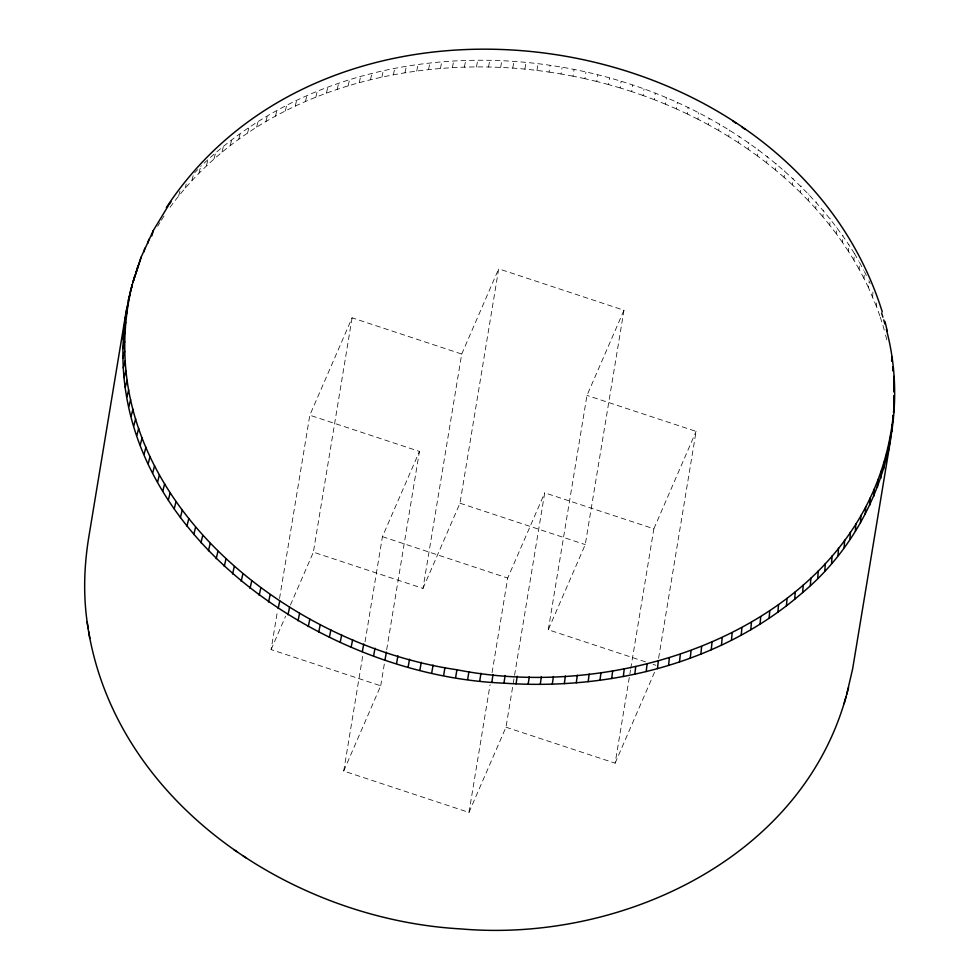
<?xml version="1.0" encoding="UTF-8"?>
<svg xmlns="http://www.w3.org/2000/svg" width="979" height="979" viewBox="0 0 979 979"><rect width="100%" height="100%" fill="white"/><g stroke="black" fill="none" stroke-linecap="round" stroke-linejoin="round"><path stroke-width="0.73" stroke-dasharray="4.89 3.67" d="M879.852 315.874L876.425 306.39L876.694 302.278M876.425 306.39L868.483 287.642L868.85 282.185M872.632 296.98L872.987 291.509M868.483 287.642L863.967 278.391L864.433 271.587L866.366 275.54M863.967 278.391L859.109 269.237L859.586 262.458L863.747 270.29M859.109 269.237L853.908 260.181L854.386 253.426C722.086 41.387 382.691 -8.689 200.732 166.406M853.908 260.181L848.365 251.248L848.854 244.505M848.365 251.248L842.478 242.437L842.98 235.706M842.478 242.437L836.274 233.761L836.788 227.042M836.274 233.761L829.739 225.219L830.265 218.525M829.739 225.219L822.886 216.824L823.425 210.142M822.886 216.824L815.715 208.588L816.278 201.919M815.715 208.588L808.25 200.524L808.825 193.866M808.25 200.524L800.492 192.618L801.079 185.986M800.492 192.618L792.439 184.909L793.039 178.288M792.439 184.909L784.106 177.37L784.73 170.774M784.106 177.37L775.503 170.04L776.139 163.456M775.503 170.04L766.643 162.906L767.291 156.334M766.643 162.906L757.513 155.991L758.187 149.432M757.513 155.991L748.152 149.285L748.837 142.738M748.152 149.285L738.545 142.812L739.255 136.265M738.545 142.812L728.719 136.558L729.441 130.036M728.719 136.558L718.672 130.537L719.418 124.027M718.672 130.537L708.417 124.774L709.175 118.263M708.417 124.774L697.954 119.242L698.749 112.756M697.954 119.242L687.319 113.968L688.127 107.494M687.319 113.968L676.501 108.963L677.333 102.489M676.501 108.963L665.512 104.202L666.369 97.741M665.512 104.202L654.376 99.723L655.245 93.274M654.376 99.723L643.093 95.514L643.986 89.065M643.093 95.514L631.675 91.585L632.593 85.149M631.675 91.585L620.148 87.926L621.078 81.502M620.148 87.926L608.497 84.561L609.452 78.136M608.497 84.561L596.749 81.477L597.728 75.053M596.749 81.477L584.916 78.687L585.919 72.275M584.916 78.687L573.009 76.178L574.037 69.778M630.77 668.522L653.862 528.795L544.716 492.829L505.984 727.201L468.978 812.435L343.715 771.036L380.709 685.789L271.097 649.591L277.546 610.529M279.529 598.512L309.817 415.218L352.097 317.808L461.709 354.055L422.989 588.428L313.378 552.168L352.097 317.808M343.715 771.036L362.817 655.343M365.057 641.82L382.434 536.663L419.44 451.417L309.817 415.218M380.709 685.789L384.686 661.755M386.668 649.738L419.44 451.417M422.989 588.428L459.983 503.206L498.703 268.833L623.978 310.245L585.258 544.605L548.277 629.766L645.871 661.975M573.009 76.178L561.028 73.976L562.081 67.575M468.978 812.435L490.075 684.737M492.058 672.72L507.697 578.063L544.716 492.829M548.277 629.766L586.996 395.394L623.978 310.245M505.984 727.201L615.13 763.167L630.525 670.015M658.598 658.255L696.081 431.396L586.996 395.394M170.077 207.279C254.858 91.194 412.012 51.581 549.011 72.079L550.088 65.679M536.945 70.464L538.046 64.076M524.842 69.166L525.968 62.766M512.739 68.163L513.889 61.775M500.624 67.465L501.799 61.077M488.521 67.074L489.708 60.674M476.43 66.976L477.654 60.588M464.376 67.196L465.625 60.808M452.359 67.71L453.632 61.322M440.403 68.53L441.7 62.142M428.521 69.656L429.83 63.268M416.711 71.088L418.045 64.687M404.988 72.813L406.346 66.413M393.362 74.845L394.745 68.444M381.859 77.17L383.266 70.757M370.478 79.788L371.91 73.376M359.232 82.701L360.688 76.276M348.145 85.895L349.613 79.47M337.204 89.383L338.697 82.946M326.435 93.152L327.941 86.715M315.838 97.202L317.38 90.753M305.436 101.522L306.99 95.061M295.242 106.111L296.821 99.65M285.256 110.97L286.847 104.496M275.478 116.085L277.094 109.611M265.945 121.469L267.573 114.971M256.645 127.086L258.285 120.588M247.589 132.96L249.253 126.45M238.79 139.079L240.479 132.544M230.261 145.418L231.962 138.883M222.013 151.99L223.726 145.443M214.034 158.782L215.772 152.222M206.361 165.794L208.111 159.21M198.97 173.002L200.389 167.727M191.896 180.417L193.671 173.809M185.129 188.029L186.206 184.052M178.68 195.824L180.124 190.501M271.097 649.591L285.587 616.195M290.42 605.059L313.378 552.168M461.709 354.055L498.703 268.833M653.862 528.795L696.081 431.396M615.13 763.167L654.939 671.337M157.668 226.271L159.858 222.649M161.315 220.226L164.435 215.49M194.686 172.757L197.709 169.587M549.011 72.079L561.028 73.976M653.054 664.349L655.918 665.292M459.983 503.206L585.258 544.605M382.434 536.663L507.697 578.063M854.386 253.426L858.84 261.16M868.936 280.826L870.123 283.482M880.292 317.233L882.483 324.049M882.923 325.42L884.845 332.273M885.616 335.014L887.268 341.891"/><path stroke-width="1.47" d="M886.362 329.47C911.694 423.968 877.576 529.81 802.658 592.528C721.609 663.334 609.721 690.587 503.952 683.158C306.194 675.253 72.997 504.54 132.3 284.608L128.188 300.81M892.909 421.998L893.313 414.912C872.032 617.541 634.502 705.1 456.924 669.758C280.936 644.133 90.166 488.962 130.085 293.957M894.341 395.7L893.619 412.379L894.023 405.318M892.811 370.882L893.056 366.697M888.504 450.511L888.92 443.377M893.864 376.377L893.827 391.686M890.768 433.942L890.352 441.064L852.66 668.755L846.7 694.392M893.974 391.661L894.292 386.044M891.82 431.555L892.224 424.458M880.733 478.364L881.161 471.168M883.694 469.161L884.123 461.99M891.612 361.202L891.857 357.017M886.289 459.873L886.705 452.726M873.709 496.439L874.161 489.206M877.404 487.456L877.845 480.248M869.658 505.299L870.111 498.054M860.48 522.639L860.957 515.358M865.252 514.036L865.705 506.767M855.377 531.083L855.854 523.789M849.919 539.392L850.408 532.074M838.012 555.497L838.526 548.154M844.131 547.53L844.632 540.2M831.563 563.292L832.089 555.925M824.795 570.892L825.334 563.525M817.722 578.308L818.273 570.916M810.331 585.528L810.906 578.124M802.658 592.528L803.233 585.112M794.679 599.319L795.278 591.891M786.431 605.891L787.043 598.45M777.901 612.242L778.525 604.789M769.102 618.349L769.751 610.884M760.047 624.223L760.72 616.746M750.746 629.852L751.431 622.363M741.213 635.224L741.911 627.723M731.448 640.352L732.157 632.838M721.45 645.21L722.196 637.684M711.256 649.799L712.014 642.273M700.854 654.119L701.637 646.581M690.256 658.169L691.064 650.619M679.487 661.939L680.319 654.388M668.547 665.414L669.391 657.864M657.46 668.62L658.316 661.058M646.213 671.533L647.095 663.958M634.833 674.152L635.738 666.577M623.329 676.477L624.259 668.89M611.704 678.496L612.658 670.921M599.992 680.234L600.959 672.646M588.171 681.653L589.174 674.066M576.288 682.779L577.316 675.192M564.332 683.611L565.372 676.012M552.315 684.125L553.392 676.526M540.261 684.333L541.363 676.746M528.17 684.248L529.296 676.648M516.068 683.856L517.206 676.256M503.952 683.158L505.115 675.559M491.85 682.155L493.037 674.555M479.747 680.846L480.97 673.258M467.681 679.242L468.929 671.655M455.663 677.333L456.924 669.758M443.683 675.131L444.968 667.556M431.776 672.634L433.085 665.059M419.942 669.844L421.276 662.269M408.194 666.76L409.552 659.197M396.556 663.395L397.927 655.832M385.016 659.736L386.411 652.185M373.599 655.808L375.018 648.257M362.316 651.586L363.76 644.06M351.18 647.107L352.648 639.581M340.19 642.359L341.683 634.845M329.372 637.341L330.89 629.84M318.738 632.067L320.268 624.578M308.287 626.548L309.829 619.071M298.02 620.772L299.598 613.307M287.973 614.763L289.564 607.298M278.146 608.51L279.749 601.057M268.54 602.024L270.167 594.596M259.178 595.33L260.818 587.902M250.049 588.403L251.713 581M241.189 581.269L242.865 573.878M232.586 573.939L234.275 566.56M224.252 566.413L225.965 559.046M216.2 558.691L217.925 551.348M208.441 550.798L210.179 543.467M200.976 542.721L202.726 535.403M193.805 534.485L195.58 527.192M186.965 526.102L188.739 518.809M180.417 517.561L182.216 510.292M174.213 508.872L176.024 501.627M168.327 500.061L170.15 492.829M162.783 491.128L164.619 483.907M157.582 482.084L159.418 474.876M152.724 472.93L154.572 465.747M148.208 463.679L150.068 456.508M144.06 454.342L145.932 447.195M140.266 444.919L142.139 437.797M136.84 435.435L138.724 428.337M133.768 425.902L135.665 418.804M131.076 416.308L132.973 409.234M126.805 397.009L128.714 389.985M128.763 406.677L130.66 399.628M125.239 387.329L127.148 380.317M123.232 367.933L125.141 360.957M124.052 377.637L125.961 370.637M123.073 338.93L124.994 332.016M151.818 235.939L153.299 230.554L168.596 205.26M122.754 348.573L124.663 341.634M122.803 358.253L124.712 351.29M141.16 257.085L132.997 282.148L141.16 257.085L153.299 230.554M135.959 272.957L137.843 266.166M128.249 303.392L126.34 310.245L88.648 537.936C83.839 567.93 83.019 598.781 88.232 628.787M124.871 319.754L126.78 312.876M143.729 252.178L144.855 248.128M123.782 329.323L125.691 322.421M147.78 243.318L148.894 239.28M87.143 621.983C111.704 800.32 290.188 919.465 461.072 928.924C619.585 942.716 800.908 859.501 846.003 696.852M130.403 291.436L134.882 275.344M844.118 703.656L848.597 687.564M166.32 207.572C335.405 -49.036 791.313 20.681 882.299 311.946M169.416 204.097L171.068 201.772M733.075 121.2L735.927 123.158M742.217 127.368L745.239 129.436M233.761 849.564L236.783 851.632M243.073 855.842L245.925 857.8M881.602 313.084L882.911 317.159M883.731 319.888L884.881 324M884.967 321.467L887.28 331.024M88.71 631.651L89.799 638.394M893.9 395.834L893.937 402.736"/></g></svg>
